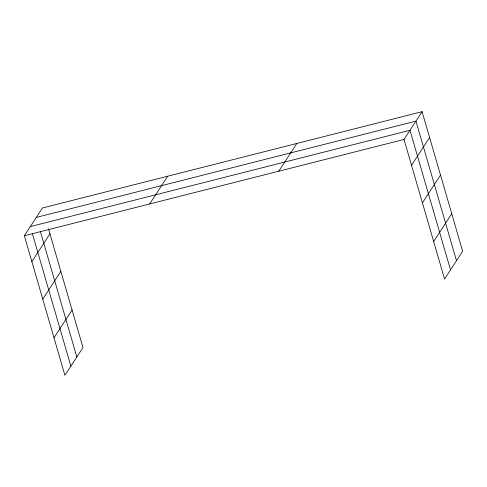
<?xml version="1.0" encoding="UTF-8"?>
<svg xmlns="http://www.w3.org/2000/svg" width="487" height="487" viewBox="0 0 487 487"><rect width="100%" height="100%" fill="white"/><g stroke="black" fill="none" stroke-linecap="round" stroke-linejoin="round"><path stroke-width="0.73" d="M48.493 228.817L82.991 347.554L64.899 375.313L24.35 235.745L42.442 207.979L422.101 111.687L462.65 251.255L444.558 279.021L404.009 139.446L422.101 111.687M31.862 261.61L49.954 233.845M42.765 299.134L60.857 271.369M53.996 337.789L72.088 310.03M149.637 203.968L167.729 176.203M278.722 171.229L296.814 143.464M411.521 165.312L429.613 137.547M422.424 202.835L440.516 175.07M433.655 241.497L451.747 213.732M36.294 217.421L415.947 121.123L456.496 260.697M30.322 226.583L409.981 130.285L450.53 269.859M24.35 235.745L404.009 139.446M40.464 231.788L76.843 356.989M32.41 233.766L70.871 366.151"/></g></svg>
